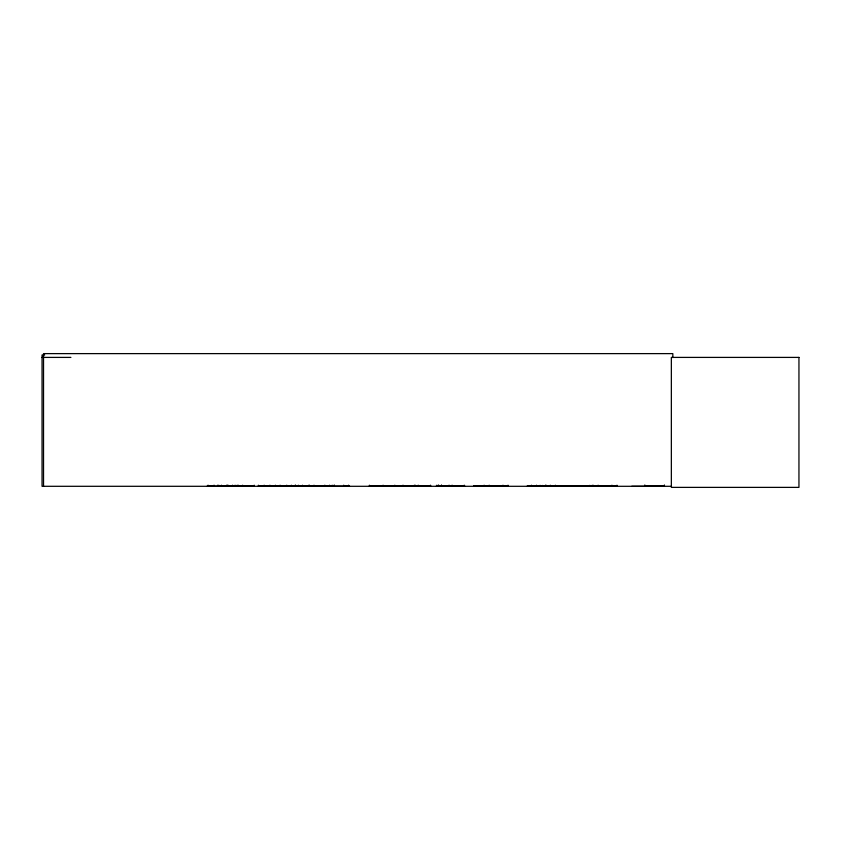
<?xml version="1.0" encoding="UTF-8"?>
<svg xmlns="http://www.w3.org/2000/svg" width="841" height="841" viewBox="0 0 841 841"><rect width="100%" height="100%" fill="white"/><g stroke="black" fill="none" stroke-linecap="round" stroke-linejoin="round"><path stroke-width="1.26" d="M217.672 486.256L238.266 486.035M218.765 486.13L218.765 485.215M237.162 486.193L237.173 485.215M644.784 486.256L664.411 486.256L631.738 486.298M275.249 486.13L258.492 486.13L314.229 486.172M540.069 486.287L539.848 485.446L540.269 486.266M540.71 486.245L540.521 485.446L540.038 486.245M543.381 485.825L542.424 486.266L542.676 485.446L543.622 486.203M589.247 485.825L589.488 486.203M592.222 486.245L592.032 485.446L591.78 486.266M329.493 486.087L324.573 486.13M226.713 486.298L226.618 485.183M484.069 486.172L508.09 486.172M531.396 486.172L555.417 486.172M436.248 486.13L464.894 486.13M436.7 486.13L464.442 486.13M242.439 486.172L254.119 486.035L207.117 486.13M207.801 486.13L213.793 486.13M44.678 354.965L42.05 354.965L42.05 486.298L671.517 486.298M42.05 357.404L70.896 357.404M217.619 485.772L241.987 485.772M271.159 485.846L330.114 485.772M383.727 485.772L408.095 485.772M473.746 485.793L498.103 485.793M527.339 485.793L592.747 485.825L592.495 486.298L592.705 485.446L592.937 486.287L617.042 486.172M394.818 486.035L430.581 486.13M473.767 486.235L508.3 486.298M527.36 486.235L617.252 486.298M349.52 486.13L280.2 486.035M348.815 486.13L343.99 486.13M383.265 486.172L369.472 486.035L431.034 486.13M672.832 357.551L672.832 353.619L43.532 353.619L43.532 486.298M664.411 485.215L664.411 486.298M664.285 485.215L664.274 486.298M644.91 485.215L644.921 486.298M644.784 485.215L644.784 486.298M616.968 485.215L616.968 486.298M611.922 485.215L611.922 486.298M598.13 485.215L598.13 486.298M593.084 485.215L593.084 486.298M555.344 485.215L555.344 486.298M550.298 485.215L550.298 486.298M545.914 485.215L545.914 486.298M545.788 485.215L545.788 486.298M536.516 485.215L536.516 486.298M531.47 485.215L531.47 486.298M508.017 485.215L508.017 486.298M502.971 485.215L502.971 486.298M489.178 485.215L489.178 486.298M484.132 485.215L484.132 486.298M464.274 485.183L464.274 486.266M452.09 485.183L452.09 486.266M449.062 485.183L449.062 486.266M441.525 485.215L441.525 486.298M441.399 485.215L441.399 486.298M438.676 485.215L438.676 486.298M438.56 485.215L438.56 486.298M436.868 485.183L436.868 486.266M430.413 485.183L430.413 486.266M418.219 485.183L418.219 486.266M415.202 485.183L415.202 486.266M414.308 485.215L414.308 486.298M403.007 485.183L403.007 486.266M394.818 485.215L394.818 486.298M383.075 485.215L383.075 486.298M369.378 485.215L369.378 486.298M348.552 485.183L348.552 486.266M343.727 485.183L343.727 486.266M334.287 485.215L334.287 486.298M334.171 485.215L334.171 486.298M332.184 485.215L332.311 486.298M329.661 485.183L329.661 486.266M324.836 485.183L324.836 486.266M314.008 485.215L314.008 486.298M309.257 485.215L309.257 486.298M308.931 485.215L308.931 486.298M302.445 485.215L302.445 486.298M298.324 485.215L298.324 486.298M295.559 485.215L295.559 486.298M295.233 485.215L295.233 486.298M291.322 485.215L291.322 486.298M286.749 485.215L286.749 486.298M280.085 485.215L280.085 486.298M275.385 485.215L275.385 486.298M269.919 485.215L269.919 486.298M264.158 485.215L264.158 486.298M258.355 485.215L258.355 486.298M254.224 485.215L254.224 486.298M242.66 485.215L242.66 486.298M238.266 485.215L238.276 486.298M235.112 485.215L235.112 486.298M232.61 485.183L232.61 486.266M227.911 485.215L227.911 486.298M227.795 485.215L227.795 486.298M221.414 485.215L221.414 486.298M217.672 485.215L217.672 486.298M214.056 485.183L214.056 486.266M208.063 485.183L208.063 486.266M589.877 485.446L589.667 486.298L589.877 485.446M798.95 357.404L671.349 357.404L671.349 487.381L798.95 487.381L798.95 357.404"/></g></svg>
